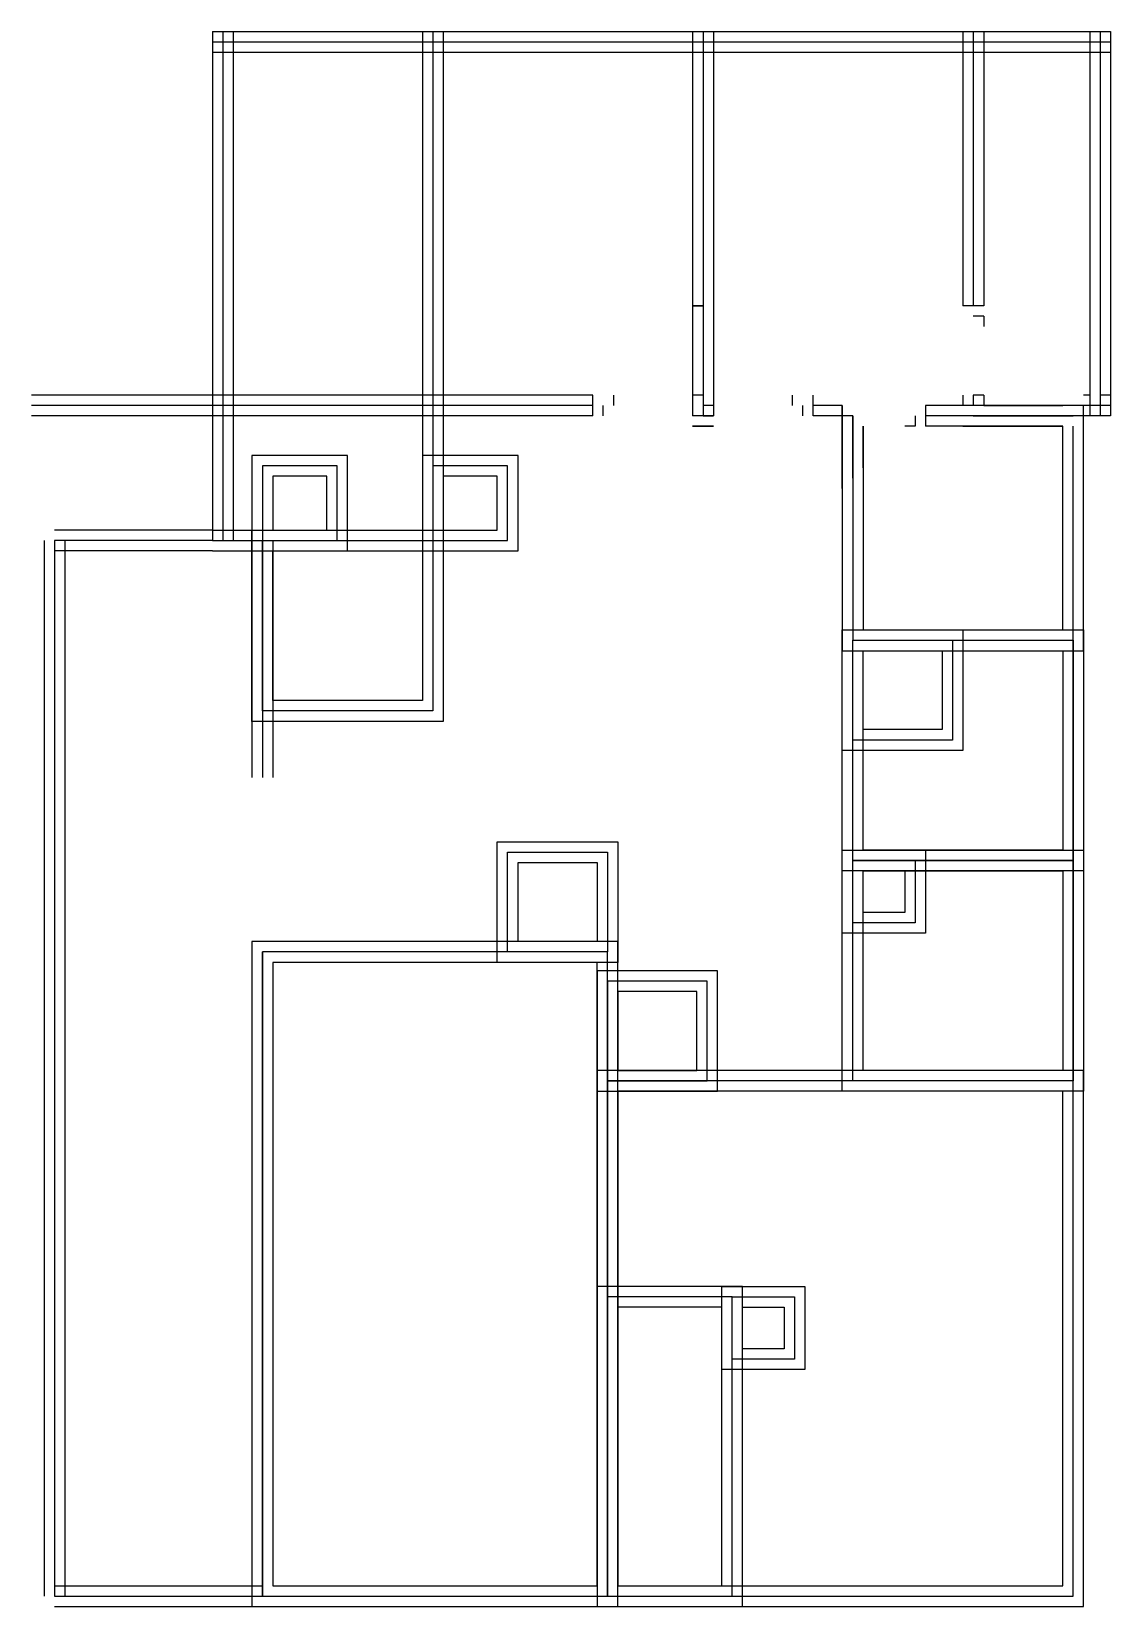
# Model space of a CAD drawing. Header units: inches. Extents: x -352 to 167, y -750 to 8.
import ezdxf

# ---------------------------------------------------------------- set-up
doc = ezdxf.new("R2010")
doc.units = ezdxf.units.IN
doc.header["$MEASUREMENT"] = 0
doc.layers.get('0').update_dxf_attribs({"true_color": 0xe7f0ff})

msp = doc.modelspace()

# ---------------------------------------------------------------- linework, layer by layer
for p, q in [((-264.97, 8.22), (-264.97, -236.78)), ((-264.97, 8.22), (-240.97, 8.22)), ((-259.97, 8.22), (-259.97, -236.78)), ((-254.97, 8.22), (-254.97, -236.78)), ((-240.97, 8.22), (-158.97, 8.22)), ((-163.97, 8.22), (-163.97, -236.78)), ((-158.97, 8.22), (-28.97, 8.22)), ((-158.97, 8.22), (-158.97, -236.78)), ((-153.97, 8.22), (-153.97, -236.78)), ((-33.97, 8.22), (-33.97, -176.78)), ((-28.97, 8.22), (101.03, 8.22)), ((-28.97, 8.22), (-28.97, -176.78)), ((-23.97, 8.22), (-23.97, -176.78)), ((13.21, 8.16), (13.21, 8.16)), ((96.03, 8.22), (96.03, -123.78)), ((101.03, 8.22), (167.03, 8.22)), ((101.03, 8.22), (101.03, -123.78)), ((106.03, 8.22), (106.03, -123.78)), ((157.03, 8.22), (157.03, -176.78)), ((162.03, 8.22), (162.03, -176.78)), ((167.03, 8.22), (167.03, -176.78)), ((-264.97, 3.22), (-240.97, 3.22)), ((-240.97, 3.22), (-158.97, 3.22)), ((-158.97, 3.22), (-28.97, 3.22)), ((-28.97, 3.22), (101.03, 3.22)), ((101.03, 3.22), (167.03, 3.22)), ((-264.97, -1.78), (-240.97, -1.78)), ((-240.97, -1.78), (-158.97, -1.78)), ((-158.97, -1.78), (-28.97, -1.78)), ((-28.97, -1.78), (101.03, -1.78)), ((101.03, -1.78), (167.03, -1.78)), ((106.03, -128.78), (106.03, -133.78)), ((-81.97, -166.78), (-352.03, -166.78)), ((-81.97, -171.78), (-352.03, -171.78)), ((-28.97, -166.78), (-33.97, -166.78)), ((-23.97, -171.78), (-28.97, -171.78)), ((38.03, -171.78), (24.03, -171.78)), ((167.03, -171.78), (78.03, -171.78)), ((96.03, -166.78), (96.03, -171.78)), ((101.03, -166.78), (101.03, -171.78)), ((106.03, -166.78), (101.03, -166.78)), ((106.03, -166.78), (106.03, -171.78)), ((157.03, -166.78), (154.03, -166.78)), ((167.03, -166.78), (162.03, -166.78)), ((-81.97, -176.78), (-352.03, -176.78)), ((-23.97, -176.78), (-33.97, -176.78)), ((43.03, -176.78), (24.03, -176.78)), ((167.03, -176.78), (78.03, -176.78)), ((167.03, -176.78), (149.03, -176.78)), ((149.03, -282.78), (149.03, -181.78)), ((-264.97, -231.78), (-340.97, -231.78)), ((-264.97, -231.78), (-240.97, -231.78)), ((-345.97, -236.78), (-345.97, -318.78)), ((-264.97, -236.78), (-340.97, -236.78)), ((-340.97, -236.78), (-340.97, -318.78)), ((-264.97, -241.78), (-340.97, -241.78)), ((-335.97, -236.78), (-335.97, -318.78)), ((-335.97, -236.78), (-335.97, -318.78)), ((-335.97, -236.78), (-335.97, -318.78)), ((-264.97, -236.78), (-240.97, -236.78)), ((-264.97, -241.78), (-240.97, -241.78)), ((-245.97, -236.78), (-245.97, -350.78)), ((-240.97, -236.78), (-240.97, -350.78)), ((-235.97, -236.78), (-235.97, -350.78)), ((-235.97, -236.78), (-235.97, -350.78)), ((149.03, -388.78), (149.03, -282.78)), ((-345.97, -318.78), (-345.97, -434.78)), ((-340.97, -318.78), (-340.97, -434.78)), ((-335.97, -318.78), (-335.97, -434.78)), ((-335.97, -318.78), (-335.97, -434.78)), ((149.03, -494.78), (149.03, -388.78)), ((-345.97, -434.78), (-345.97, -744.78)), ((-340.97, -434.78), (-340.97, -744.78)), ((-335.97, -434.78), (-335.97, -744.78)), ((-240.97, -744.78), (-240.97, -434.78)), ((149.03, -590.78), (149.03, -494.78)), ((149.03, -744.78), (149.03, -590.78)), ((-340.97, -739.78), (-240.97, -739.78)), ((-340.97, -739.78), (-240.97, -739.78)), ((-340.97, -739.78), (-240.97, -739.78)), ((-340.97, -739.78), (-240.97, -739.78)), ((-340.97, -744.78), (-240.97, -744.78)), ((-340.97, -749.78), (-240.97, -749.78)), ((-240.97, -744.78), (-74.97, -744.78)), ((-74.97, -744.78), (-4.97, -744.78)), ((-4.97, -744.78), (149.03, -744.78))]:
    msp.add_line(p, q)
for points in [[(-33.97, -123.78), (-28.97, -123.78)], [(-28.97, -123.78), (-33.97, -123.78), (-33.97, -176.78)], [(-28.97, -123.78), (-33.97, -123.78), (-33.97, -176.78)], [(-28.97, -128.78), (-28.97, -176.78), (-33.97, -176.78)], [(-28.97, -128.78), (-28.97, -176.78), (-23.97, -176.78)], [(-23.97, -123.78), (-23.97, -176.78)], [(106.03, -123.78), (96.03, -123.78)], [(106.03, -128.78), (101.03, -128.78)], [(-33.97, -133.78), (-33.97, -171.78)], [(-23.97, -133.78), (-23.97, -171.78)], [(-81.97, -176.78), (-81.97, -166.78)], [(-76.97, -176.78), (-76.97, -171.78)], [(-71.97, -171.78), (-71.97, -166.78)], [(14.03, -171.78), (14.03, -166.78)], [(19.03, -176.78), (19.03, -171.78)], [(24.03, -176.78), (24.03, -166.78)], [(24.03, -176.78), (24.03, -166.78)], [(38.03, -211.78), (38.03, -171.78)], [(38.03, -171.78), (38.03, -171.78), (38.03, -289.78), (154.03, -289.78), (154.03, -171.78), (78.03, -171.78)], [(78.03, -171.78), (78.03, -181.78)], [(96.03, -166.78), (96.03, -171.78)], [(101.03, -166.78), (101.03, -171.78)], [(106.03, -171.78), (106.03, -171.78), (144.03, -171.78)], [(154.03, -181.78), (154.03, -171.78)], [(-23.97, -181.78), (-33.97, -181.78)], [(-33.97, -181.78), (-23.97, -181.78)], [(-33.97, -181.78), (-23.97, -181.78)], [(43.03, -176.78), (43.03, -284.78), (149.03, -284.78), (149.03, -181.78)], [(43.03, -206.78), (43.03, -176.78)], [(48.03, -201.78), (48.03, -181.78)], [(48.03, -181.78), (48.03, -279.78), (144.03, -279.78), (144.03, -181.78), (78.03, -181.78)], [(73.03, -181.78), (68.03, -181.78)], [(73.03, -176.78), (73.03, -181.78)], [(149.03, -176.78), (78.03, -176.78)], [(96.03, -181.78), (144.03, -181.78)], [(101.03, -176.78), (101.03, -176.78), (149.03, -176.78)]]:
    msp.add_lwpolyline(points)
for points in [[(-245.97, -241.78), (-199.97, -241.78), (-199.97, -195.78), (-245.97, -195.78)], [(-245.97, -241.78), (-199.97, -241.78), (-199.97, -195.78), (-245.97, -195.78)], [(-163.97, -241.78), (-117.97, -241.78), (-117.97, -195.78), (-163.97, -195.78)], [(-163.97, -241.78), (-117.97, -241.78), (-117.97, -195.78), (-163.97, -195.78)], [(-240.97, -236.78), (-204.97, -236.78), (-204.97, -200.78), (-240.97, -200.78)], [(-158.97, -236.78), (-122.97, -236.78), (-122.97, -200.78), (-158.97, -200.78)], [(-235.97, -231.78), (-209.97, -231.78), (-209.97, -205.78), (-235.97, -205.78)], [(-153.97, -231.78), (-127.97, -231.78), (-127.97, -205.78), (-153.97, -205.78)], [(-245.97, -231.78), (-153.97, -231.78), (-153.97, -323.78), (-245.97, -323.78)], [(-240.97, -236.78), (-158.97, -236.78), (-158.97, -318.78), (-240.97, -318.78)], [(-235.97, -241.78), (-163.97, -241.78), (-163.97, -313.78), (-235.97, -313.78)], [(38.03, -279.78), (96.03, -279.78), (96.03, -337.78), (38.03, -337.78)], [(154.03, -395.78), (38.03, -395.78), (38.03, -279.78), (154.03, -279.78)], [(149.03, -390.78), (43.03, -390.78), (43.03, -284.78), (149.03, -284.78)], [(43.03, -284.78), (91.03, -284.78), (91.03, -332.78), (43.03, -332.78)], [(48.03, -289.78), (86.03, -289.78), (86.03, -327.78), (48.03, -327.78)], [(144.03, -385.78), (48.03, -385.78), (48.03, -289.78), (144.03, -289.78)], [(-69.97, -439.78), (-127.97, -439.78), (-127.97, -381.78), (-69.97, -381.78)], [(154.03, -501.78), (38.03, -501.78), (38.03, -385.78), (154.03, -385.78)], [(38.03, -385.78), (78.03, -385.78), (78.03, -425.78), (38.03, -425.78)], [(-74.97, -434.78), (-122.97, -434.78), (-122.97, -386.78), (-74.97, -386.78)], [(-79.97, -429.78), (-117.97, -429.78), (-117.97, -391.78), (-79.97, -391.78)], [(149.03, -496.78), (43.03, -496.78), (43.03, -390.78), (149.03, -390.78)], [(43.03, -390.78), (73.03, -390.78), (73.03, -420.78), (43.03, -420.78)], [(144.03, -491.78), (48.03, -491.78), (48.03, -395.78), (144.03, -395.78)], [(48.03, -395.78), (68.03, -395.78), (68.03, -415.78), (48.03, -415.78)], [(-245.97, -749.78), (-69.97, -749.78), (-69.97, -429.78), (-245.97, -429.78)], [(-240.97, -744.78), (-74.97, -744.78), (-74.97, -434.78), (-240.97, -434.78)], [(-235.97, -739.78), (-79.97, -739.78), (-79.97, -439.78), (-235.97, -439.78)], [(-79.97, -501.78), (-21.97, -501.78), (-21.97, -443.78), (-79.97, -443.78)], [(-79.97, -501.78), (-21.97, -501.78), (-21.97, -443.78), (-79.97, -443.78)], [(-74.97, -496.78), (-26.97, -496.78), (-26.97, -448.78), (-74.97, -448.78)], [(-69.97, -491.78), (-31.97, -491.78), (-31.97, -453.78), (-69.97, -453.78)], [(-79.97, -749.78), (154.03, -749.78), (154.03, -491.78), (-79.97, -491.78)], [(-74.97, -744.78), (149.03, -744.78), (149.03, -496.78), (-74.97, -496.78)], [(-69.97, -739.78), (144.03, -739.78), (144.03, -501.78), (-69.97, -501.78)], [(-79.97, -749.78), (-9.97, -749.78), (-9.97, -595.78), (-79.97, -595.78)], [(-19.97, -595.78), (20.03, -595.78), (20.03, -635.78), (-19.97, -635.78)], [(-74.97, -744.78), (-14.97, -744.78), (-14.97, -600.78), (-74.97, -600.78)], [(-69.97, -739.78), (-19.97, -739.78), (-19.97, -605.78), (-69.97, -605.78)], [(-14.97, -600.78), (15.03, -600.78), (15.03, -630.78), (-14.97, -630.78)], [(-9.97, -605.78), (10.03, -605.78), (10.03, -625.78), (-9.97, -625.78)]]:
    msp.add_lwpolyline(points, close=True)

doc.saveas('drawing.dxf')
